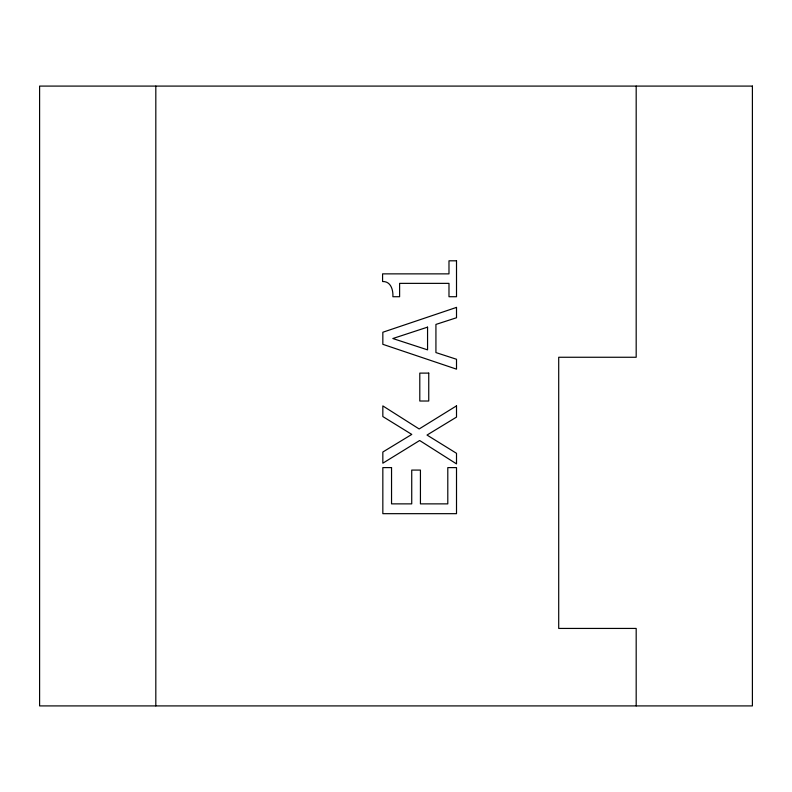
<?xml version="1.0" encoding="UTF-8"?>
<svg xmlns="http://www.w3.org/2000/svg" width="792" height="792" viewBox="0 0 792 792"><rect width="100%" height="100%" fill="white"/><g stroke="black" fill="none" stroke-linecap="round" stroke-linejoin="round"><path stroke-width="1.19" d="M636.184 86.09L636.184 357.261L558.707 357.261L558.707 628.432L636.184 628.432L636.184 705.91M155.816 86.09L155.816 705.91M456.509 405.86L419.156 428.967L382.833 405.91L382.833 416.552L411.781 434.412L382.833 452.024L382.833 463.201L419.651 440.5L456.509 463.894L456.509 453.311L427.017 435.055L456.509 417.097L456.509 405.86M456.509 307.405L382.833 332.244L382.833 344.312L456.509 369.151L456.509 359.261L435.927 352.579L435.927 324.423L456.509 317.75L456.509 307.405M427.561 327.145L392.832 338.53L427.561 349.856L427.561 327.145M752.4 86.09L39.6 86.09L39.6 705.91L752.4 705.91L752.4 86.09M456.509 260.806L448.985 260.806L448.985 273.864L382.585 273.864L382.585 281.536C390.921 281.2 393.277 290.03 392.882 296.723L399.613 296.723L399.613 283.368L448.985 283.368L448.985 296.723L456.509 296.723L456.509 260.806M428.749 373.111L419.79 373.111L419.79 401.019L428.749 401.019L428.749 373.111M391.545 467.607L382.833 467.607L382.833 513.671L456.509 513.671L456.509 467.607L447.797 467.607L447.797 503.87L420.433 503.87L420.433 470.082L411.731 470.082L411.731 503.87L391.545 503.87L391.545 467.607"/></g></svg>
